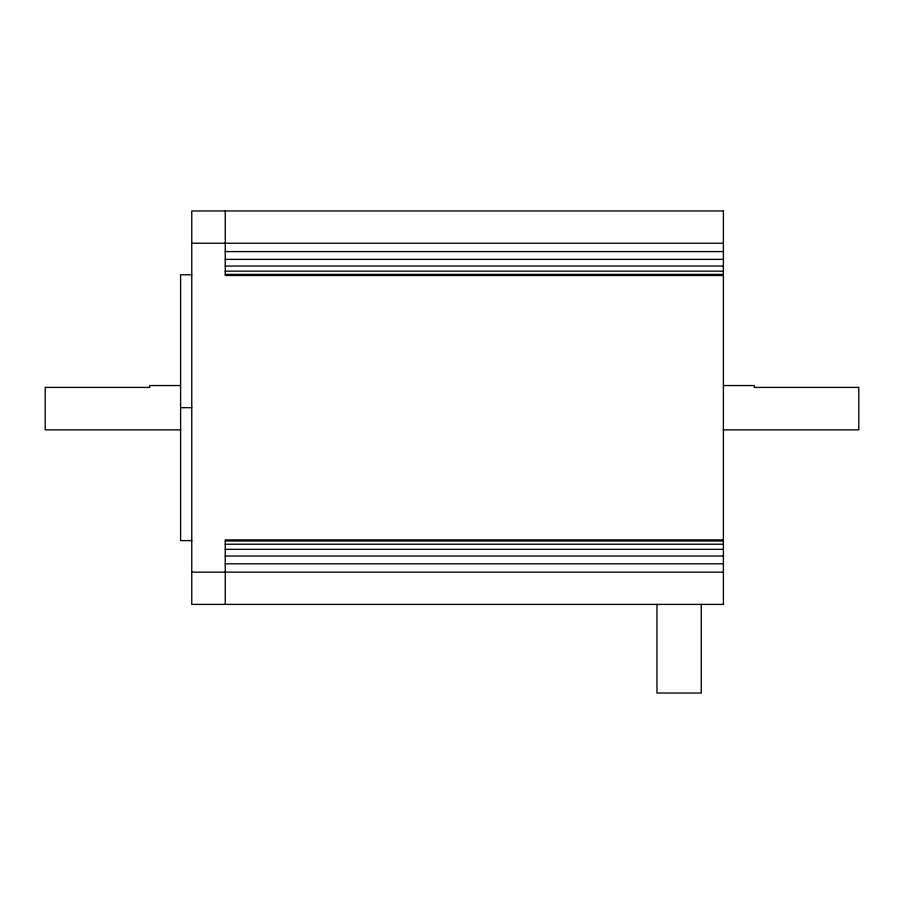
<?xml version="1.0" encoding="UTF-8"?>
<svg xmlns="http://www.w3.org/2000/svg" width="904" height="904" viewBox="0 0 904 904"><rect width="100%" height="100%" fill="white"/><g stroke="black" fill="none" stroke-linecap="round" stroke-linejoin="round"><path stroke-width="1.36" d="M191.761 243.244L723.403 243.244M225.254 251.583L723.403 251.583M225.254 259.369L723.403 259.369M225.254 266.047L723.403 266.047M225.254 271.166L723.403 271.166M225.254 274.398L723.403 274.398M191.761 274.782L180.597 274.782L180.597 540.603L191.761 540.603M723.403 275.494L225.254 275.494L225.254 210.982M180.597 385.545L149.759 385.545L149.759 387.409L45.2 387.409L45.2 429.852L180.597 429.852M723.403 385.545L754.241 385.545L754.241 387.409L858.8 387.409L858.8 429.852L723.403 429.852M180.597 407.693L191.761 407.693M723.403 539.903L225.254 539.903L225.254 604.403M225.254 540.999L723.403 540.999M225.254 544.219L723.403 544.219M225.254 549.349L723.403 549.349M225.254 556.028L723.403 556.028M225.254 563.802L723.403 563.802M191.761 572.153L723.403 572.153M701.255 604.403L701.255 693.018L656.948 693.018L656.948 604.403M723.403 210.982L191.761 210.982L191.761 604.403L723.403 604.403L723.403 210.982"/></g></svg>
